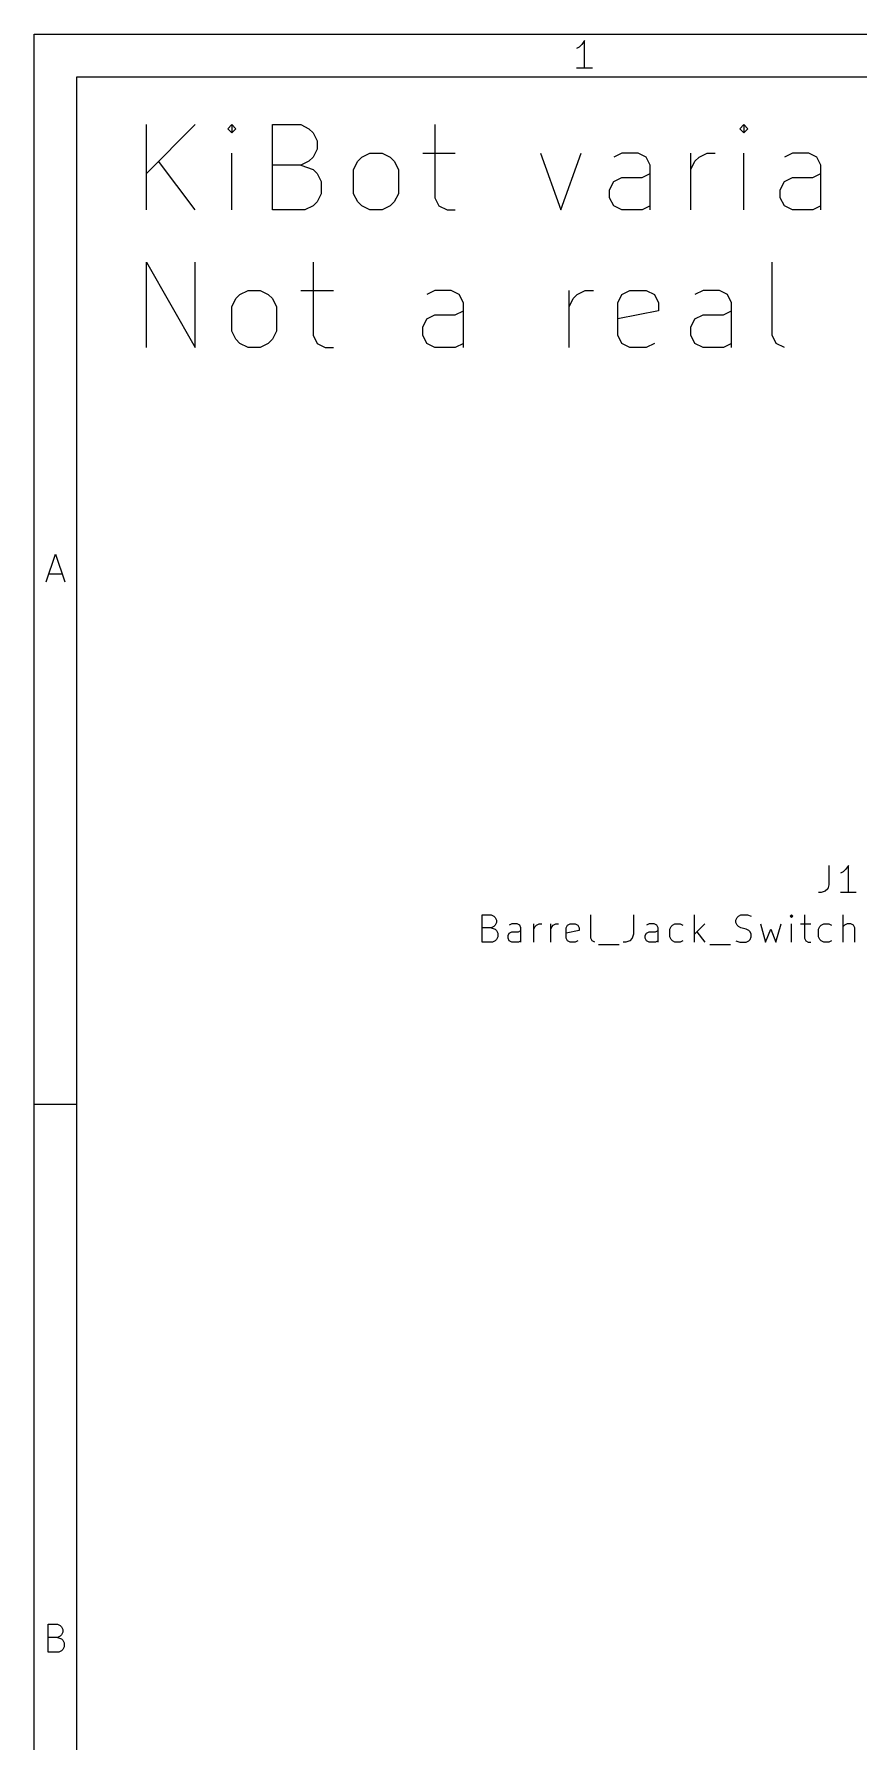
# Model space of a CAD drawing. Header units: millimetres. Extents: x 10 to 287, y -200 to -10.
# Drawn here: x 10 to 48.5, y -89.8 to -10 of the extents above; entities that cross this region are included whole.
import ezdxf

# ---------------------------------------------------------------- set-up
doc = ezdxf.new("R2010")
doc.units = ezdxf.units.MM
for name, color, linetype in [('GREENSIXTYFIVE', 129, 'CONTINUOUS'), ('LIGHTBLUE', 172, 'CONTINUOUS'), ('RED', 14, 'CONTINUOUS')]:
    doc.layers.add(name, color=color, linetype=linetype)

msp = doc.modelspace()

# ---------------------------------------------------------------- linework, layer by layer
at = {"layer": 'GREENSIXTYFIVE', "linetype": 'CONTINUOUS'}
for p, q in [((47.1449, -48.8391), (47.1449, -49.7463)), ((47.8101, -49.1415), (47.6892, -49.202)), ((47.9311, -49.0206), (47.8101, -49.1415)), ((48.052, -48.8391), (47.9311, -49.0206)), ((48.052, -50.1091), (48.052, -48.8391)), ((46.782, -50.1091), (46.6611, -50.1091)), ((46.9635, -50.0487), (46.782, -50.1091)), ((47.0844, -49.9277), (46.9635, -50.0487)), ((47.1449, -49.7463), (47.0844, -49.9277)), ((48.4149, -50.1091), (47.6892, -50.1091)), ((30.9373, -52.4205), (30.9373, -51.1505)), ((30.9373, -51.1505), (31.3607, -51.1505)), ((31.3607, -51.7553), (30.9373, -51.7553)), ((31.3607, -51.1505), (31.4816, -51.211)), ((31.4816, -51.6948), (31.3607, -51.7553)), ((31.3607, -51.7553), (31.5421, -51.8158)), ((31.4816, -51.211), (31.5421, -51.2715)), ((31.5421, -51.6343), (31.4816, -51.6948)), ((31.5421, -51.2715), (31.6026, -51.3924)), ((31.6026, -51.5134), (31.5421, -51.6343)), ((31.5421, -51.8158), (31.6026, -51.8762)), ((31.6026, -51.3924), (31.6026, -51.5134)), ((32.3283, -51.5739), (32.2073, -51.6343)), ((32.5702, -51.5739), (32.3283, -51.5739)), ((32.6911, -51.6343), (32.5702, -51.5739)), ((32.7516, -51.7553), (32.6911, -51.6343)), ((32.7516, -52.4205), (32.7516, -51.7553)), ((33.3563, -52.4205), (33.3563, -51.5739)), ((33.3563, -51.8158), (33.4168, -51.6948)), ((33.4168, -51.6948), (33.4773, -51.6343)), ((33.4773, -51.6343), (33.5982, -51.5739)), ((33.5982, -51.5739), (33.7192, -51.5739)), ((34.1425, -52.4205), (34.1425, -51.5739)), ((34.1425, -51.8158), (34.203, -51.6948)), ((34.203, -51.6948), (34.2635, -51.6343)), ((34.2635, -51.6343), (34.3844, -51.5739)), ((34.3844, -51.5739), (34.5054, -51.5739)), ((34.8683, -51.7553), (34.9287, -51.6343)), ((34.8683, -52.2391), (34.8683, -51.7553)), ((34.9287, -51.6343), (35.0497, -51.5739)), ((35.0497, -51.5739), (35.2916, -51.5739)), ((35.2916, -51.5739), (35.4125, -51.6343)), ((35.4125, -51.6343), (35.473, -51.7553)), ((35.473, -51.7553), (35.473, -51.8762)), ((36.0173, -52.2391), (36.0173, -51.1505)), ((38.013, -51.1505), (38.013, -52.0577)), ((38.7387, -51.5739), (38.6177, -51.6343)), ((38.9806, -51.5739), (38.7387, -51.5739)), ((39.1015, -51.6343), (38.9806, -51.5739)), ((39.162, -51.7553), (39.1015, -51.6343)), ((39.162, -52.4205), (39.162, -51.7553)), ((39.7063, -51.8158), (39.7667, -51.6948)), ((39.7063, -52.1786), (39.7063, -51.8158)), ((39.7667, -51.6948), (39.8272, -51.6343)), ((39.8272, -51.6343), (39.9482, -51.5739)), ((39.9482, -51.5739), (40.1901, -51.5739)), ((40.1901, -51.5739), (40.311, -51.6343)), ((40.8553, -52.4205), (40.8553, -51.1505)), ((41.3391, -51.5739), (40.8553, -52.0577)), ((42.7906, -51.3924), (42.851, -51.2715)), ((42.7906, -51.5134), (42.7906, -51.3924)), ((42.851, -51.6343), (42.7906, -51.5134)), ((42.851, -51.2715), (42.9115, -51.211)), ((42.9115, -51.6948), (42.851, -51.6343)), ((42.9115, -51.211), (43.0325, -51.1505)), ((43.0325, -51.7553), (42.9115, -51.6948)), ((43.0325, -51.1505), (43.3348, -51.1505)), ((43.2744, -51.8158), (43.0325, -51.7553)), ((43.3953, -51.8762), (43.2744, -51.8158)), ((43.3348, -51.1505), (43.5163, -51.211)), ((43.9396, -51.5739), (44.1815, -52.4205)), ((44.1815, -52.4205), (44.4234, -51.8158)), ((44.4234, -51.8158), (44.6653, -52.4205)), ((44.6653, -52.4205), (44.9072, -51.5739)), ((45.391, -51.1505), (45.3306, -51.211)), ((45.3306, -51.211), (45.391, -51.2715)), ((45.4515, -51.211), (45.391, -51.1505)), ((45.391, -51.1505), (45.391, -51.2715)), ((45.391, -51.2715), (45.4515, -51.211)), ((45.391, -52.4205), (45.391, -51.5739)), ((45.8144, -51.5739), (46.2982, -51.5739)), ((45.9958, -51.1505), (45.9958, -52.2391)), ((46.6611, -51.8158), (46.7215, -51.6948)), ((46.6611, -52.1786), (46.6611, -51.8158)), ((46.7215, -51.6948), (46.782, -51.6343)), ((46.782, -51.6343), (46.903, -51.5739)), ((46.903, -51.5739), (47.1449, -51.5739)), ((47.1449, -51.5739), (47.2658, -51.6343)), ((47.8101, -52.4205), (47.8101, -51.1505)), ((47.8706, -51.6343), (47.8101, -51.6948)), ((47.9916, -51.5739), (47.8706, -51.6343)), ((48.173, -51.5739), (47.9916, -51.5739)), ((48.2939, -51.6343), (48.173, -51.5739)), ((48.3544, -51.7553), (48.2939, -51.6343)), ((48.3544, -52.4205), (48.3544, -51.7553)), ((31.4211, -52.4205), (30.9373, -52.4205)), ((31.5421, -52.3601), (31.4211, -52.4205)), ((31.6026, -52.2996), (31.5421, -52.3601)), ((31.6026, -51.8762), (31.663, -51.9972)), ((31.663, -52.1786), (31.6026, -52.2996)), ((31.663, -51.9972), (31.663, -52.1786)), ((32.1469, -52.1181), (32.2073, -51.9972)), ((32.1469, -52.2391), (32.1469, -52.1181)), ((32.2073, -52.3601), (32.1469, -52.2391)), ((32.2073, -51.9972), (32.3283, -51.9367)), ((32.3283, -52.4205), (32.2073, -52.3601)), ((32.3283, -51.9367), (32.6307, -51.9367)), ((32.6307, -52.4205), (32.3283, -52.4205)), ((32.6307, -51.9367), (32.7516, -51.8762)), ((32.7516, -52.3601), (32.6307, -52.4205)), ((35.473, -51.8762), (34.8683, -51.9972)), ((34.9287, -52.3601), (34.8683, -52.2391)), ((35.0497, -52.4205), (34.9287, -52.3601)), ((35.2916, -52.4205), (35.0497, -52.4205)), ((35.4125, -52.3601), (35.2916, -52.4205)), ((36.0778, -52.3601), (36.0173, -52.2391)), ((36.1988, -52.4205), (36.0778, -52.3601)), ((36.3802, -52.5415), (37.3478, -52.5415)), ((37.6501, -52.4205), (37.5292, -52.4205)), ((37.8316, -52.3601), (37.6501, -52.4205)), ((37.9525, -52.2391), (37.8316, -52.3601)), ((38.013, -52.0577), (37.9525, -52.2391)), ((38.5573, -52.1181), (38.6177, -51.9972)), ((38.5573, -52.2391), (38.5573, -52.1181)), ((38.6177, -52.3601), (38.5573, -52.2391)), ((38.6177, -51.9972), (38.7387, -51.9367)), ((38.7387, -52.4205), (38.6177, -52.3601)), ((38.7387, -51.9367), (39.0411, -51.9367)), ((39.0411, -52.4205), (38.7387, -52.4205)), ((39.0411, -51.9367), (39.162, -51.8762)), ((39.162, -52.3601), (39.0411, -52.4205)), ((39.7667, -52.2996), (39.7063, -52.1786)), ((39.8272, -52.3601), (39.7667, -52.2996)), ((39.9482, -52.4205), (39.8272, -52.3601)), ((40.1901, -52.4205), (39.9482, -52.4205)), ((40.311, -52.3601), (40.1901, -52.4205)), ((40.9763, -51.9367), (41.3391, -52.4205)), ((41.5811, -52.5415), (42.5487, -52.5415)), ((42.7906, -52.3601), (42.972, -52.4205)), ((42.972, -52.4205), (43.2744, -52.4205)), ((43.2744, -52.4205), (43.3953, -52.3601)), ((43.4558, -51.9367), (43.3953, -51.8762)), ((43.3953, -52.3601), (43.4558, -52.2996)), ((43.5163, -52.0577), (43.4558, -51.9367)), ((43.4558, -52.2996), (43.5163, -52.1786)), ((43.5163, -52.1786), (43.5163, -52.0577)), ((45.9958, -52.2391), (46.0563, -52.3601)), ((46.0563, -52.3601), (46.1773, -52.4205)), ((46.1773, -52.4205), (46.2982, -52.4205)), ((46.7215, -52.2996), (46.6611, -52.1786)), ((46.782, -52.3601), (46.7215, -52.2996)), ((46.903, -52.4205), (46.782, -52.3601)), ((47.1449, -52.4205), (46.903, -52.4205)), ((47.2658, -52.3601), (47.1449, -52.4205))]:
    msp.add_line(p, q, dxfattribs=at)
at = {"layer": 'LIGHTBLUE', "linetype": 'CONTINUOUS'}
for p, q in [((15.2473, -18.2158), (15.2473, -14.228)), ((17.5261, -14.228), (15.2473, -16.5068)), ((19.2351, -14.228), (19.0452, -14.4179)), ((19.425, -14.4179), (19.2351, -14.228)), ((19.2351, -14.228), (19.2351, -14.6078)), ((21.1341, -18.2158), (21.1341, -14.228)), ((21.1341, -14.228), (22.4634, -14.228)), ((22.4634, -14.228), (22.8432, -14.4179)), ((28.7299, -14.228), (28.7299, -17.6462)), ((43.1618, -14.228), (42.9719, -14.4179)), ((43.3517, -14.4179), (43.1618, -14.228)), ((43.1618, -14.228), (43.1618, -14.6078)), ((19.0452, -14.4179), (19.2351, -14.6078)), ((19.2351, -14.6078), (19.425, -14.4179)), ((22.8432, -14.4179), (23.0331, -14.6078)), ((23.0331, -14.6078), (23.223, -14.9876)), ((23.223, -14.9876), (23.223, -15.3674)), ((42.9719, -14.4179), (43.1618, -14.6078)), ((43.1618, -14.6078), (43.3517, -14.4179)), ((17.5261, -18.2158), (15.817, -15.9371)), ((19.2351, -18.2158), (19.2351, -15.5573)), ((22.8432, -15.9371), (22.4634, -16.127)), ((23.0331, -15.7472), (22.8432, -15.9371)), ((23.223, -15.3674), (23.0331, -15.7472)), ((24.932, -16.3169), (25.1219, -15.9371)), ((25.1219, -15.9371), (25.3118, -15.7472)), ((25.3118, -15.7472), (25.6916, -15.5573)), ((25.6916, -15.5573), (26.2613, -15.5573)), ((26.2613, -15.5573), (26.6411, -15.7472)), ((26.6411, -15.7472), (26.831, -15.9371)), ((26.831, -15.9371), (27.0209, -16.3169)), ((28.1602, -15.5573), (29.6794, -15.5573)), ((33.6671, -15.5573), (34.6166, -18.2158)), ((34.6166, -18.2158), (35.5661, -15.5573)), ((37.465, -15.5573), (37.0852, -15.7472)), ((38.2246, -15.5573), (37.465, -15.5573)), ((38.6044, -15.7472), (38.2246, -15.5573)), ((38.7943, -16.127), (38.6044, -15.7472)), ((40.6932, -18.2158), (40.6932, -15.5573)), ((40.6932, -16.3169), (40.8831, -15.9371)), ((40.8831, -15.9371), (41.073, -15.7472)), ((41.073, -15.7472), (41.4528, -15.5573)), ((41.4528, -15.5573), (41.8326, -15.5573)), ((43.1618, -18.2158), (43.1618, -15.5573)), ((45.4406, -15.5573), (45.0608, -15.7472)), ((46.2002, -15.5573), (45.4406, -15.5573)), ((46.58, -15.7472), (46.2002, -15.5573)), ((46.7699, -16.127), (46.58, -15.7472)), ((22.4634, -16.127), (21.1341, -16.127)), ((22.4634, -16.127), (23.0331, -16.3169)), ((23.0331, -16.3169), (23.223, -16.5068)), ((23.223, -16.5068), (23.4129, -16.8866)), ((24.932, -17.4563), (24.932, -16.3169)), ((27.0209, -16.3169), (27.0209, -17.4563)), ((37.0852, -16.8866), (37.465, -16.6967)), ((37.465, -16.6967), (38.4145, -16.6967)), ((38.4145, -16.6967), (38.7943, -16.5068)), ((38.7943, -18.2158), (38.7943, -16.127)), ((45.0608, -16.8866), (45.4406, -16.6967)), ((45.4406, -16.6967), (46.3901, -16.6967)), ((46.3901, -16.6967), (46.7699, -16.5068)), ((46.7699, -18.2158), (46.7699, -16.127)), ((23.4129, -17.4563), (23.223, -17.8361)), ((23.4129, -16.8866), (23.4129, -17.4563)), ((25.1219, -17.8361), (24.932, -17.4563)), ((27.0209, -17.4563), (26.831, -17.8361)), ((36.8953, -17.2664), (37.0852, -16.8866)), ((36.8953, -17.6462), (36.8953, -17.2664)), ((44.8709, -17.2664), (45.0608, -16.8866)), ((44.8709, -17.6462), (44.8709, -17.2664)), ((22.6533, -18.2158), (21.1341, -18.2158)), ((23.0331, -18.026), (22.6533, -18.2158)), ((23.223, -17.8361), (23.0331, -18.026)), ((25.3118, -18.026), (25.1219, -17.8361)), ((25.6916, -18.2158), (25.3118, -18.026)), ((26.2613, -18.2158), (25.6916, -18.2158)), ((26.6411, -18.026), (26.2613, -18.2158)), ((26.831, -17.8361), (26.6411, -18.026)), ((28.7299, -17.6462), (28.9198, -18.026)), ((28.9198, -18.026), (29.2996, -18.2158)), ((29.2996, -18.2158), (29.6794, -18.2158)), ((37.0852, -18.026), (36.8953, -17.6462)), ((37.465, -18.2158), (37.0852, -18.026)), ((38.4145, -18.2158), (37.465, -18.2158)), ((38.7943, -18.026), (38.4145, -18.2158)), ((45.0608, -18.026), (44.8709, -17.6462)), ((45.4406, -18.2158), (45.0608, -18.026)), ((46.3901, -18.2158), (45.4406, -18.2158)), ((46.7699, -18.026), (46.3901, -18.2158)), ((15.2473, -24.6359), (15.2473, -20.6481)), ((15.2473, -20.6481), (17.5261, -24.6359)), ((17.5261, -24.6359), (17.5261, -20.6481)), ((23.033, -20.6481), (23.033, -24.0663)), ((44.491, -24.0663), (44.491, -20.6481)), ((19.425, -22.3572), (19.6149, -22.1673)), ((19.6149, -22.1673), (19.9947, -21.9774)), ((19.9947, -21.9774), (20.5644, -21.9774)), ((20.5644, -21.9774), (20.9442, -22.1673)), ((20.9442, -22.1673), (21.1341, -22.3572)), ((22.4633, -21.9774), (23.9825, -21.9774)), ((28.7298, -21.9774), (28.35, -22.1673)), ((29.4894, -21.9774), (28.7298, -21.9774)), ((29.8692, -22.1673), (29.4894, -21.9774)), ((30.0591, -22.5471), (29.8692, -22.1673)), ((34.9963, -24.6359), (34.9963, -21.9774)), ((35.1862, -22.3572), (35.3761, -22.1673)), ((35.3761, -22.1673), (35.7559, -21.9774)), ((35.7559, -21.9774), (36.1357, -21.9774)), ((37.275, -22.5471), (37.4649, -22.1673)), ((37.4649, -22.1673), (37.8447, -21.9774)), ((37.8447, -21.9774), (38.6043, -21.9774)), ((38.6043, -21.9774), (38.9841, -22.1673)), ((38.9841, -22.1673), (39.174, -22.5471)), ((41.2628, -21.9774), (40.883, -22.1673)), ((42.0224, -21.9774), (41.2628, -21.9774)), ((42.4022, -22.1673), (42.0224, -21.9774)), ((42.5921, -22.5471), (42.4022, -22.1673)), ((19.2351, -22.737), (19.425, -22.3572)), ((19.2351, -23.8764), (19.2351, -22.737)), ((21.1341, -22.3572), (21.324, -22.737)), ((21.324, -22.737), (21.324, -23.8764)), ((28.35, -23.3067), (28.7298, -23.1168)), ((28.7298, -23.1168), (29.6793, -23.1168)), ((29.6793, -23.1168), (30.0591, -22.9269)), ((30.0591, -24.6359), (30.0591, -22.5471)), ((34.9963, -22.737), (35.1862, -22.3572)), ((37.275, -24.0663), (37.275, -22.5471)), ((39.174, -22.9269), (37.275, -23.3067)), ((39.174, -22.5471), (39.174, -22.9269)), ((40.883, -23.3067), (41.2628, -23.1168)), ((41.2628, -23.1168), (42.2123, -23.1168)), ((42.2123, -23.1168), (42.5921, -22.9269)), ((42.5921, -24.6359), (42.5921, -22.5471)), ((19.425, -24.2562), (19.2351, -23.8764)), ((21.324, -23.8764), (21.1341, -24.2562)), ((28.1601, -23.6865), (28.35, -23.3067)), ((28.1601, -24.0663), (28.1601, -23.6865)), ((40.6931, -23.6865), (40.883, -23.3067)), ((40.6931, -24.0663), (40.6931, -23.6865)), ((19.6149, -24.4461), (19.425, -24.2562)), ((19.9947, -24.6359), (19.6149, -24.4461)), ((20.5644, -24.6359), (19.9947, -24.6359)), ((20.9442, -24.4461), (20.5644, -24.6359)), ((21.1341, -24.2562), (20.9442, -24.4461)), ((23.033, -24.0663), (23.2229, -24.4461)), ((23.2229, -24.4461), (23.6027, -24.6359)), ((23.6027, -24.6359), (23.9825, -24.6359)), ((28.35, -24.4461), (28.1601, -24.0663)), ((28.7298, -24.6359), (28.35, -24.4461)), ((29.6793, -24.6359), (28.7298, -24.6359)), ((30.0591, -24.4461), (29.6793, -24.6359)), ((37.4649, -24.4461), (37.275, -24.0663)), ((37.8447, -24.6359), (37.4649, -24.4461)), ((38.6043, -24.6359), (37.8447, -24.6359)), ((38.9841, -24.4461), (38.6043, -24.6359)), ((40.883, -24.4461), (40.6931, -24.0663)), ((41.2628, -24.6359), (40.883, -24.4461)), ((42.2123, -24.6359), (41.2628, -24.6359)), ((42.5921, -24.4461), (42.2123, -24.6359)), ((44.6809, -24.4461), (44.491, -24.0663)), ((45.0607, -24.6359), (44.6809, -24.4461))]:
    msp.add_line(p, q, dxfattribs=at)
at = {"layer": 'RED', "linetype": 'CONTINUOUS'}
for p, q in [((10, -10), (287.0022, -10)), ((10, -200.0072), (10, -10)), ((35.7176, -10.2937), (35.5938, -10.4794)), ((35.7176, -11.5937), (35.7176, -10.2937)), ((35.47, -10.6032), (35.3462, -10.6651)), ((35.5938, -10.4794), (35.47, -10.6032)), ((36.089, -11.5937), (35.3462, -11.5937)), ((12, -12), (285.0022, -12)), ((12, -198.0072), (12, -12)), ((10.5667, -35.5937), (11, -34.2937)), ((11, -34.2937), (11.4333, -35.5937)), ((10.6905, -35.2222), (11.3095, -35.2222)), ((10, -60), (12, -60)), ((10.6595, -85.5937), (10.6595, -84.2937)), ((10.6595, -84.2937), (11.0928, -84.2937)), ((11.0928, -84.2937), (11.2166, -84.3556)), ((11.2166, -84.3556), (11.2785, -84.4175)), ((11.2785, -84.4175), (11.3404, -84.5413)), ((11.3404, -84.5413), (11.3404, -84.6651)), ((11.0928, -84.9127), (10.6595, -84.9127)), ((11.2166, -84.8508), (11.0928, -84.9127)), ((11.0928, -84.9127), (11.2785, -84.9746)), ((11.2785, -84.7889), (11.2166, -84.8508)), ((11.3404, -84.6651), (11.2785, -84.7889)), ((11.2785, -84.9746), (11.3404, -85.0365)), ((11.3404, -85.0365), (11.4023, -85.1603)), ((11.4023, -85.346), (11.3404, -85.4698)), ((11.4023, -85.1603), (11.4023, -85.346)), ((11.1547, -85.5937), (10.6595, -85.5937)), ((11.2785, -85.5318), (11.1547, -85.5937)), ((11.3404, -85.4698), (11.2785, -85.5318))]:
    msp.add_line(p, q, dxfattribs=at)

doc.saveas('drawing.dxf')
